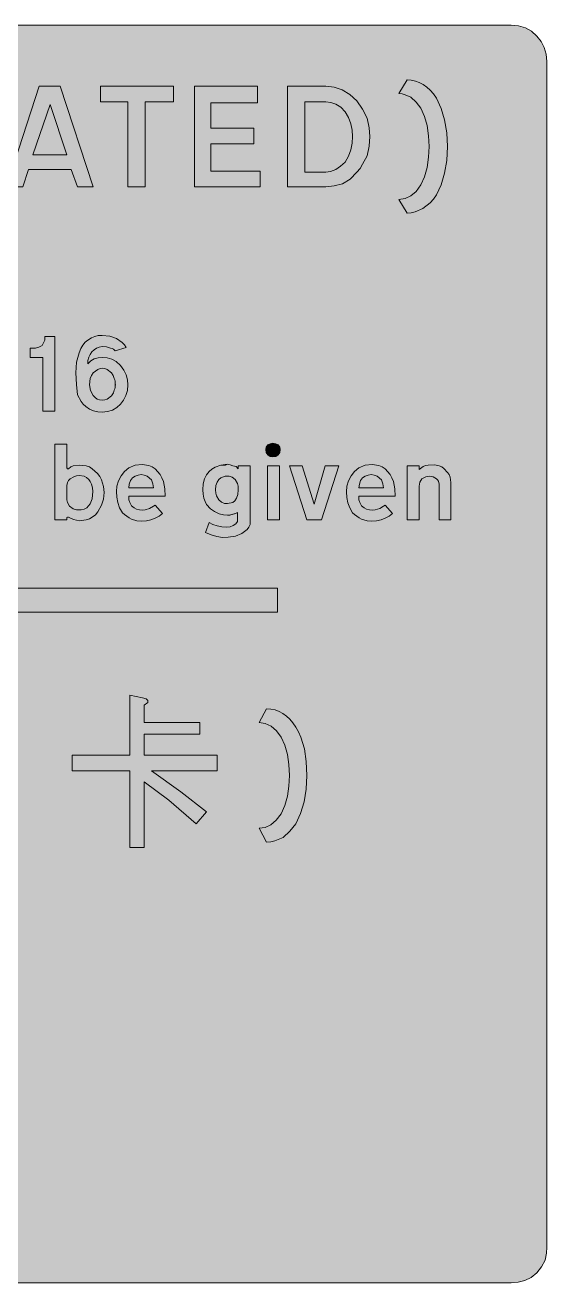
# Model space of a CAD drawing. Header units: metres. Extents: x 10 to 559, y 12 to 260.
# Drawn here: x 456.6 to 559.4, y 11.9 to 259.9 of the extents above; entities that cross this region are included whole.
import ezdxf

# ---------------------------------------------------------------- set-up
doc = ezdxf.new("R2010")
doc.units = ezdxf.units.M
for name, color, linetype, true_color in [('FILL_FIREBRICK_C36B00', 7, 'Continuous', 0xc36b00), ('FILL_WHITE_FFFFFF', 7, 'Continuous', 0xffffff), ('STROKE_WHITE_FFFFFF', 7, 'Continuous', 0xffffff)]:
    doc.layers.add(name, color=color, linetype=linetype, true_color=true_color)

msp = doc.modelspace()

# ---------------------------------------------------------------- hatches: boundary and pattern name
at = {"layer": 'FILL_FIREBRICK_C36B00', "true_color": 0xc36b00}
h = msp.add_hatch(color=7, dxfattribs=at)
h.dxf.hatch_style = 1
h.paths.add_polyline_path([(553.87, 259.79), (555.21, 259.38), (556.42, 258.71), (557.46, 257.76), (558.3, 256.72), (558.92, 255.51), (559.31, 254.17), (559.44, 252.72), (559.44, 18.9), (559.4, 17.71), (559.08, 16.38), (558.41, 15.05), (557.46, 13.86), (556.32, 12.94), (555.08, 12.33), (553.76, 11.99), (552.42, 11.88), (17.46, 11.88), (16.12, 11.99), (14.81, 12.33), (13.56, 12.94), (12.42, 13.86), (11.48, 15.03), (10.8, 16.31), (10.4, 17.63), (10.26, 18.9), (10.26, 252.72), (10.4, 254.07), (10.8, 255.42), (11.48, 256.66), (12.42, 257.76), (13.52, 258.71), (14.76, 259.38), (16.11, 259.79), (17.46, 259.92), (552.42, 259.92), (553.87, 259.79)])
at = {"layer": 'FILL_WHITE_FFFFFF', "true_color": 0xffffff}
h = msp.add_hatch(color=7, dxfattribs=at)
h.dxf.hatch_style = 1
h.paths.add_polyline_path([(536.12, 238.1), (535.82, 240.1), (535.31, 241.93), (534.6, 243.54), (533.68, 244.76), (532.62, 245.7), (531.52, 246.2), (530.92, 246.36), (530.28, 246.42), (531.9, 249.12), (532.71, 249.06), (533.51, 248.89), (534.29, 248.6), (535.05, 248.2), (535.77, 247.69), (536.46, 247.07), (537.09, 246.35), (537.66, 245.52), (538.61, 243.5), (539.28, 241.22), (539.69, 238.71), (539.82, 235.98), (539.69, 233.25), (539.28, 230.74), (538.61, 228.46), (537.66, 226.44), (537.09, 225.59), (536.45, 224.89), (534.96, 223.74), (533.5, 223.09), (532.71, 222.9), (531.9, 222.84), (530.28, 225.54), (531.49, 225.71), (532.64, 226.24), (533.7, 227.13), (534.6, 228.42), (535.31, 230.03), (535.82, 231.86), (536.12, 233.86), (536.22, 235.98), (536.12, 238.1)])
h = msp.add_hatch(color=7, dxfattribs=at)
h.dxf.hatch_style = 1
h.paths.add_polyline_path([(469.98, 228.06), (466.92, 228.06), (465.66, 231.48), (457.2, 231.48), (456.12, 228.06), (452.88, 228.06), (459.36, 247.86), (463.5, 247.86), (469.98, 228.06)])
h.paths.add_polyline_path([(458.1, 234.36), (464.76, 234.36), (461.52, 244.26), (458.1, 234.36)], flags=16)
h = msp.add_hatch(color=7, dxfattribs=at)
h.dxf.hatch_style = 1
h.paths.add_polyline_path([(485.82, 244.8), (480.24, 244.8), (480.24, 228.06), (476.82, 228.06), (476.82, 244.8), (471.42, 244.8), (471.42, 247.86), (485.82, 247.86), (485.82, 244.8)])
h = msp.add_hatch(color=7, dxfattribs=at)
h.dxf.hatch_style = 1
h.paths.add_polyline_path([(489.96, 247.86), (502.38, 247.86), (502.38, 244.62), (493.2, 244.62), (493.2, 239.58), (501.66, 239.58), (501.66, 236.52), (493.2, 236.52), (493.2, 231.12), (502.92, 231.12), (502.92, 228.06), (489.96, 228.06), (489.96, 247.86)])
h = msp.add_hatch(color=7, dxfattribs=at)
h.dxf.hatch_style = 1
h.paths.add_polyline_path([(519.07, 247.16), (520.59, 246.27), (522, 244.98), (523.12, 243.34), (523.98, 241.56), (524.38, 239.69), (524.52, 237.96), (524.38, 236.07), (523.98, 234.18), (523.12, 232.49), (522.61, 231.67), (522, 230.94), (520.63, 229.57), (519.12, 228.6), (517.5, 228.2), (515.88, 228.06), (508.32, 228.06), (508.32, 247.86), (515.88, 247.86), (517.49, 247.69), (519.07, 247.16)])
h.paths.add_polyline_path([(511.74, 230.94), (515.88, 230.94), (516.8, 231.08), (517.86, 231.48), (518.76, 232.13), (519.66, 232.92), (520.34, 234.06), (520.78, 235.31), (521.03, 236.62), (521.1, 237.96), (521.03, 239.2), (520.78, 240.46), (520.34, 241.68), (519.66, 242.82), (518.79, 243.74), (517.84, 244.35), (516.85, 244.69), (515.88, 244.8), (511.74, 244.8), (511.74, 230.94)], flags=16)
h = msp.add_hatch(color=7, dxfattribs=at)
h.dxf.hatch_style = 1
h.paths.add_polyline_path([(460.08, 183.78), (460.08, 194.4), (457.56, 194.4), (457.56, 196.2), (458.64, 196.2), (459.27, 196.4), (459.9, 196.74), (460.44, 197.82), (460.44, 198.54), (462.42, 198.54), (462.42, 183.78), (460.08, 183.78)])
h = msp.add_hatch(color=7, dxfattribs=at)
h.dxf.hatch_style = 1
h.paths.add_polyline_path([(470.02, 183.87), (469.25, 184.21), (468.54, 184.68), (468.03, 185.15), (467.59, 185.72), (466.92, 187.02), (466.67, 189.05), (466.56, 191.34), (466.72, 193.44), (467.19, 195.32), (467.53, 196.13), (467.93, 196.83), (468.39, 197.4), (468.9, 197.82), (469.62, 198.25), (470.34, 198.54), (470.99, 198.7), (471.78, 198.72), (473.25, 198.56), (474.59, 198.09), (475.7, 197.35), (476.13, 196.89), (476.46, 196.38), (474.3, 195.66), (473.98, 196), (473.74, 196.14), (473.4, 196.2), (472.59, 196.45), (471.78, 196.56), (471.19, 196.44), (470.65, 196.2), (470.16, 195.87), (469.73, 195.46), (469.38, 194.97), (469.12, 194.41), (468.96, 193.8), (468.9, 193.14), (469.5, 193.72), (470.2, 194.11), (470.98, 194.33), (471.78, 194.4), (472.72, 194.32), (473.65, 194.06), (474.54, 193.56), (475.38, 192.78), (476.06, 191.91), (476.5, 190.96), (476.75, 189.97), (476.82, 189), (476.72, 187.89), (476.44, 186.87), (475.98, 185.95), (475.38, 185.15), (474.64, 184.5), (473.78, 184.01), (472.82, 183.71), (471.78, 183.6), (470.87, 183.67), (470.02, 183.87)])
h.paths.add_polyline_path([(474.3, 189.36), (474.3, 189.72), (474.28, 189.99), (474.12, 190.26), (473.92, 190.8), (473.58, 191.34), (472.75, 191.99), (472.29, 192.18), (471.78, 192.24), (471.35, 192.18), (470.88, 191.99), (469.98, 191.34), (469.64, 190.8), (469.42, 190.24), (469.26, 189), (469.45, 187.84), (469.98, 186.86), (470.35, 186.48), (470.78, 186.19), (471.26, 186.01), (471.78, 185.94), (472.29, 186), (472.75, 186.19), (473.58, 186.84), (473.98, 187.38), (474.12, 187.92), (474.28, 188.19), (474.3, 188.46), (474.3, 188.82), (474.3, 189), (474.3, 189.18), (474.3, 189.36)], flags=16)
h = msp.add_hatch(color=7, dxfattribs=at)
h.dxf.hatch_style = 1
h.paths.add_polyline_path([(467.28, 173.16), (468.61, 173), (469.23, 172.78), (469.8, 172.44), (470.83, 171.5), (471.27, 170.92), (471.6, 170.28), (472, 168.95), (472.14, 167.76), (472, 166.43), (471.6, 165.24), (470.9, 163.94), (470.41, 163.37), (469.8, 162.9), (469.23, 162.56), (468.61, 162.34), (467.28, 162.18), (466.13, 162.41), (465.12, 162.9), (464.94, 162.9), (464.78, 162.81), (464.76, 162.72), (464.76, 162.36), (462.42, 162.36), (462.42, 177.3), (464.76, 177.3), (464.76, 172.62), (464.94, 172.44), (465.12, 172.44), (465.56, 172.78), (466.06, 173), (467.28, 173.16)])
h.paths.add_polyline_path([(468.72, 164.7), (469.39, 165.53), (469.8, 166.5), (469.91, 167.94), (469.83, 168.68), (469.62, 169.38), (469.42, 169.89), (469.1, 170.33), (468.68, 170.7), (468.18, 171), (467.19, 171.11), (466.71, 171.03), (466.2, 170.82), (465.43, 170.42), (465.14, 170.11), (464.94, 169.74), (464.78, 169.11), (464.76, 168.48), (464.76, 166.86), (464.76, 166.32), (464.94, 165.78), (465.34, 165.08), (466.02, 164.52), (466.69, 164.3), (467.64, 164.34), (468.18, 164.45), (468.72, 164.7)], flags=16)
h = msp.add_hatch(color=7, dxfattribs=at)
h.dxf.hatch_style = 1
h.paths.add_polyline_path([(506.76, 175.62), (506.43, 175.16), (505.97, 174.88), (505.44, 174.78), (504.91, 174.88), (504.45, 175.16), (504.12, 175.62), (504, 176.22), (504.12, 176.72), (504.45, 177.12), (504.91, 177.38), (505.44, 177.48), (505.97, 177.38), (506.43, 177.12), (506.76, 176.72), (506.88, 176.22), (506.76, 175.62)])
h = msp.add_hatch(color=7, dxfattribs=at)
h.dxf.hatch_style = 1
h.paths.add_polyline_path([(477.18, 165.78), (477.56, 165.11), (478.08, 164.7), (478.54, 164.47), (479.09, 164.32), (479.67, 164.27), (480.24, 164.34), (481.12, 164.57), (481.86, 165.06), (482.22, 165.24), (483.66, 163.62), (483.01, 163.1), (482.22, 162.72), (481.38, 162.38), (480.49, 162.18), (479.56, 162.11), (478.62, 162.18), (477.56, 162.5), (477.08, 162.74), (476.64, 163.08), (476.16, 163.38), (475.78, 163.76), (475.2, 164.7), (474.86, 165.78), (474.66, 166.86), (474.59, 167.94), (474.66, 169.02), (475, 170.06), (475.49, 171.02), (476.15, 171.88), (477, 172.62), (478.27, 173.12), (479.61, 173.27), (480.95, 173.05), (481.6, 172.79), (482.22, 172.44), (483.16, 171.32), (483.54, 170.67), (483.84, 169.92), (484.09, 168.48), (484.2, 167.04), (477, 167.04), (477, 166.97), (477, 166.86), (477, 166.79), (477, 166.68), (477, 166.32), (477.18, 165.78)])
h.paths.add_polyline_path([(481.75, 169.47), (481.5, 170.28), (480.6, 171), (480.03, 171.2), (479.43, 171.27), (478.83, 171.2), (478.26, 171), (477.74, 170.62), (477.36, 170.1), (477.11, 169.38), (477, 168.66), (481.86, 168.66), (481.75, 169.47)], flags=16)
h = msp.add_hatch(color=7, dxfattribs=at)
h.dxf.hatch_style = 1
h.paths.add_polyline_path([(500.94, 161.46), (500.68, 160.94), (500.32, 160.46), (499.32, 159.66), (498.05, 159.13), (496.62, 158.94), (495.51, 158.9), (494.37, 159.05), (493.23, 159.37), (492.12, 159.84), (492.84, 161.82), (493.58, 161.45), (494.41, 161.17), (495.32, 160.98), (496.26, 160.92), (497, 161.01), (497.61, 161.26), (498.08, 161.6), (498.42, 162), (498.42, 162.36), (498.42, 162.54), (498.42, 163.8), (498.19, 163.69), (498.06, 163.62), (496.8, 163.26), (496.44, 163.26), (495.65, 163.35), (494.85, 163.56), (493.92, 163.98), (493.1, 164.53), (492.34, 165.4), (492.04, 165.97), (491.79, 166.64), (491.64, 167.41), (491.58, 168.3), (491.68, 169.48), (491.94, 170.45), (492.34, 171.25), (492.84, 171.88), (493.41, 172.37), (494.01, 172.73), (495.18, 173.16), (496.44, 173.34), (496.98, 173.23), (497.52, 172.98), (498.19, 172.85), (498.6, 172.44), (498.6, 172.98), (500.94, 172.98), (500.94, 161.46)])
h.paths.add_polyline_path([(495.18, 170.64), (494.78, 170.3), (494.44, 169.81), (494.19, 169.15), (494.1, 168.3), (494.15, 167.62), (494.28, 167.07), (494.73, 166.28), (495.31, 165.82), (495.9, 165.6), (496.44, 165.6), (497.52, 165.78), (497.92, 166.12), (498.26, 166.64), (498.51, 167.35), (498.6, 168.3), (498.55, 168.98), (498.42, 169.53), (497.97, 170.33), (497.38, 170.78), (496.8, 171), (496.44, 171), (496.01, 170.96), (495.18, 170.64)], flags=16)
h = msp.add_hatch(color=7, dxfattribs=at)
h.dxf.hatch_style = 1
h.paths.add_polyline_path([(500.94, 161.46), (500.68, 160.94), (500.32, 160.46), (499.32, 159.66), (498.05, 159.13), (496.62, 158.94), (495.51, 158.9), (494.37, 159.05), (493.23, 159.37), (492.12, 159.84), (492.84, 161.82), (493.58, 161.45), (494.41, 161.17), (495.32, 160.98), (496.26, 160.92), (497, 161.01), (497.61, 161.26), (498.08, 161.6), (498.42, 162), (498.42, 162.36), (498.42, 162.54), (498.42, 163.8), (498.19, 163.69), (498.06, 163.62), (496.91, 163.31), (496.44, 163.26), (495.65, 163.35), (494.85, 163.56), (493.92, 163.98), (493.1, 164.53), (492.34, 165.4), (492.04, 165.97), (491.79, 166.64), (491.64, 167.41), (491.58, 168.3), (491.68, 169.48), (491.94, 170.45), (492.34, 171.25), (492.84, 171.88), (493.41, 172.37), (494.01, 172.73), (495.18, 173.16), (496.08, 173.16), (496.44, 173.34), (496.98, 173.23), (497.52, 172.98), (498.19, 172.85), (498.6, 172.44), (498.6, 172.98), (500.94, 172.98), (500.94, 161.46)])
h.paths.add_polyline_path([(495.18, 170.64), (494.78, 170.3), (494.44, 169.81), (494.19, 169.15), (494.1, 168.3), (494.15, 167.62), (494.28, 167.07), (494.73, 166.28), (495.31, 165.82), (495.9, 165.6), (496.44, 165.6), (497.52, 165.78), (497.92, 166.12), (498.26, 166.64), (498.51, 167.35), (498.6, 168.3), (498.55, 168.98), (498.42, 169.53), (497.97, 170.33), (497.38, 170.78), (496.8, 171), (496.44, 171), (496.01, 170.96), (495.18, 170.64)], flags=16)
h = msp.add_hatch(color=7, dxfattribs=at)
h.dxf.hatch_style = 1
h.paths.add_polyline_path([(506.7, 172.98), (506.7, 162.36), (504.36, 162.36), (504.36, 172.98), (506.7, 172.98)])
h = msp.add_hatch(color=7, dxfattribs=at)
h.dxf.hatch_style = 1
h.paths.add_polyline_path([(518.4, 172.98), (514.98, 162.36), (512.1, 162.36), (508.68, 172.98), (511.2, 172.98), (513.54, 165.42), (515.7, 172.98), (518.4, 172.98)])
h = msp.add_hatch(color=7, dxfattribs=at)
h.dxf.hatch_style = 1
h.paths.add_polyline_path([(522.36, 166.32), (522.54, 165.78), (522.92, 165.11), (523.44, 164.7), (523.9, 164.47), (524.45, 164.32), (525.03, 164.27), (525.6, 164.34), (526.48, 164.57), (527.22, 165.06), (527.58, 165.24), (529.02, 163.62), (528.37, 163.1), (527.58, 162.72), (526.74, 162.38), (525.85, 162.18), (524.92, 162.11), (523.98, 162.18), (522.92, 162.5), (522.44, 162.74), (522, 163.08), (521.52, 163.38), (521.14, 163.76), (520.56, 164.7), (520.22, 165.7), (520.02, 166.79), (519.95, 167.91), (520.02, 169.02), (520.36, 170.06), (520.85, 171.02), (521.51, 171.88), (522.36, 172.62), (523.63, 173.12), (524.97, 173.27), (526.31, 173.05), (526.96, 172.79), (527.58, 172.44), (528.52, 171.32), (528.9, 170.67), (529.2, 169.92), (529.45, 168.48), (529.56, 167.04), (522.36, 167.04), (522.36, 166.97), (522.36, 166.86), (522.36, 166.68), (522.36, 166.32)])
h.paths.add_polyline_path([(527.11, 169.47), (526.86, 170.28), (525.96, 171), (525.39, 171.2), (524.79, 171.27), (524.19, 171.2), (523.62, 171), (523.1, 170.62), (522.72, 170.1), (522.47, 169.38), (522.36, 168.66), (527.22, 168.66), (527.11, 169.47)], flags=16)
h = msp.add_hatch(color=7, dxfattribs=at)
h.dxf.hatch_style = 1
h.paths.add_polyline_path([(535.59, 170.87), (534.78, 170.46), (534.38, 169.81), (534.24, 169.02), (534.24, 162.36), (531.9, 162.36), (531.9, 172.98), (534.24, 172.98), (534.24, 172.26), (535.07, 172.91), (535.53, 173.1), (536.04, 173.16), (537.26, 173.21), (538.2, 172.98), (538.71, 172.78), (539.15, 172.49), (539.82, 171.72), (540.16, 171.28), (540.38, 170.8), (540.54, 169.74), (540.54, 162.36), (538.2, 162.36), (538.2, 169.38), (538.07, 169.99), (537.9, 170.27), (537.66, 170.46), (537.03, 170.87), (536.4, 171), (535.59, 170.87)])
h = msp.add_hatch(color=7, dxfattribs=at)
h.dxf.hatch_style = 1
h.paths.add_polyline_path([(77.58, 139.32), (70.56, 139.32), (63.54, 146.52), (70.56, 153.54), (77.58, 153.54), (72.9, 148.86), (506.34, 148.86), (506.34, 144.18), (72.9, 144.18), (77.58, 139.32)])
h = msp.add_hatch(color=7, dxfattribs=at)
h.dxf.hatch_style = 1
h.paths.add_polyline_path([(477.18, 97.74), (477.18, 112.86), (465.84, 112.86), (465.84, 115.92), (477.18, 115.92), (477.18, 127.8), (479.7, 127.26), (480.42, 127.08), (480.78, 126.72), (480.78, 126.36), (480.06, 125.82), (480.06, 122.4), (491.04, 122.4), (491.04, 120.06), (480.06, 120.06), (480.06, 115.92), (494.46, 115.92), (494.46, 112.86), (481.5, 112.86), (487.26, 108.72), (492.3, 104.76), (490.32, 102.42), (484.92, 107.1), (480.06, 110.7), (480.06, 97.74), (477.18, 97.74)])
h = msp.add_hatch(color=7, dxfattribs=at)
h.dxf.hatch_style = 1
h.paths.add_polyline_path([(508.58, 114.08), (508.27, 116.08), (507.77, 117.91), (507.06, 119.52), (506.14, 120.74), (505.08, 121.68), (503.91, 122.18), (502.74, 122.4), (504.18, 125.1), (505.04, 125.04), (505.86, 124.87), (506.65, 124.58), (507.4, 124.18), (508.1, 123.67), (508.76, 123.05), (509.38, 122.33), (509.94, 121.5), (510.5, 120.52), (510.96, 119.48), (511.63, 117.2), (511.99, 114.69), (512.1, 111.96), (511.96, 109.23), (511.56, 106.72), (510.88, 104.44), (509.94, 102.42), (508.75, 100.94), (507.42, 99.72), (505.8, 99.07), (504.99, 98.88), (504.18, 98.82), (502.74, 101.52), (503.92, 101.69), (505.03, 102.22), (506.08, 103.11), (507.06, 104.4), (507.77, 106.01), (508.27, 107.84), (508.58, 109.84), (508.68, 111.96), (508.58, 114.08)])

# ---------------------------------------------------------------- linework, layer by layer
at = {"layer": 'FILL_FIREBRICK_C36B00', "lineweight": 0, "true_color": 0xc36b00}
msp.add_lwpolyline([(17.46, 259.92), (552.42, 259.92), (553.87, 259.79), (555.21, 259.38), (556.42, 258.71), (557.46, 257.76), (558.3, 256.72), (558.92, 255.51), (559.31, 254.17), (559.44, 252.72), (559.44, 18.9), (559.4, 17.71), (559.08, 16.38), (558.41, 15.05), (557.46, 13.86), (556.32, 12.94), (555.08, 12.33), (553.76, 11.99), (552.42, 11.88), (17.46, 11.88)], dxfattribs=at)
at = {"layer": 'FILL_WHITE_FFFFFF', "lineweight": 0, "true_color": 0xffffff}
for points in [[(536.12, 238.1), (535.82, 240.1), (535.31, 241.93), (534.6, 243.54), (533.68, 244.76), (532.62, 245.7), (531.52, 246.2), (530.92, 246.36), (530.28, 246.42), (531.9, 249.12), (532.71, 249.06), (533.51, 248.89), (534.29, 248.6), (535.05, 248.2), (535.77, 247.69), (536.46, 247.07), (537.09, 246.35), (537.66, 245.52), (538.61, 243.5), (539.28, 241.22), (539.69, 238.71), (539.82, 235.98), (539.69, 233.25), (539.28, 230.74), (538.61, 228.46), (537.66, 226.44), (537.09, 225.59), (536.45, 224.89), (534.96, 223.74), (533.5, 223.09), (532.71, 222.9), (531.9, 222.84), (530.28, 225.54), (531.49, 225.71), (532.64, 226.24), (533.7, 227.13), (534.6, 228.42), (535.31, 230.03), (535.82, 231.86), (536.12, 233.86), (536.22, 235.98)], [(469.98, 228.06), (466.92, 228.06), (465.66, 231.48), (457.2, 231.48), (456.12, 228.06), (452.88, 228.06), (459.36, 247.86), (463.5, 247.86)], [(485.82, 244.8), (480.24, 244.8), (480.24, 228.06), (476.82, 228.06), (476.82, 244.8), (471.42, 244.8), (471.42, 247.86), (485.82, 247.86)], [(489.96, 247.86), (502.38, 247.86), (502.38, 244.62), (493.2, 244.62), (493.2, 239.58), (501.66, 239.58), (501.66, 236.52), (493.2, 236.52), (493.2, 231.12), (502.92, 231.12), (502.92, 228.06), (489.96, 228.06)], [(519.07, 247.16), (520.59, 246.27), (522, 244.98), (523.12, 243.34), (523.98, 241.56), (524.38, 239.69), (524.52, 237.96), (524.38, 236.07), (523.98, 234.18), (523.12, 232.49), (522.61, 231.67), (522, 230.94), (520.63, 229.57), (519.12, 228.6), (517.5, 228.2), (515.88, 228.06), (508.32, 228.06), (508.32, 247.86), (515.88, 247.86), (517.49, 247.69)], [(458.1, 234.36), (464.76, 234.36), (461.52, 244.26)], [(511.74, 230.94), (515.88, 230.94), (516.8, 231.08), (517.86, 231.48), (518.76, 232.13), (519.66, 232.92), (520.34, 234.06), (520.78, 235.31), (521.03, 236.62), (521.1, 237.96), (521.03, 239.2), (520.78, 240.46), (520.34, 241.68), (519.66, 242.82), (518.79, 243.74), (517.84, 244.35), (516.85, 244.69), (515.88, 244.8), (511.74, 244.8)], [(460.08, 183.78), (460.08, 194.4), (457.56, 194.4), (457.56, 196.2), (458.64, 196.2), (459.27, 196.4), (459.9, 196.74), (460.44, 197.82), (460.44, 198.54), (462.42, 198.54), (462.42, 183.78)], [(470.02, 183.87), (469.25, 184.21), (468.54, 184.68), (468.03, 185.15), (467.59, 185.72), (466.92, 187.02), (466.67, 189.05), (466.56, 191.34), (466.72, 193.44), (467.19, 195.32), (467.53, 196.13), (467.93, 196.83), (468.39, 197.4), (468.9, 197.82), (469.62, 198.25), (470.34, 198.54), (470.99, 198.7), (471.78, 198.72), (473.25, 198.56), (474.59, 198.09), (475.7, 197.35), (476.13, 196.89), (476.46, 196.38), (474.3, 195.66), (473.98, 196), (473.74, 196.14), (473.4, 196.2), (472.59, 196.45), (471.78, 196.56), (471.19, 196.44), (470.65, 196.2), (470.16, 195.87), (469.73, 195.46), (469.38, 194.97), (469.12, 194.41), (468.96, 193.8), (468.9, 193.14), (469.5, 193.72), (470.2, 194.11), (470.98, 194.33), (471.78, 194.4), (472.72, 194.32), (473.65, 194.06), (474.54, 193.56), (475.38, 192.78), (476.06, 191.91), (476.5, 190.96), (476.75, 189.97), (476.82, 189), (476.72, 187.89), (476.44, 186.87), (475.98, 185.95), (475.38, 185.15), (474.64, 184.5), (473.78, 184.01), (472.82, 183.71), (471.78, 183.6), (470.87, 183.67)], [(474.3, 189.36), (474.3, 189.72), (474.28, 189.99), (474.12, 190.26), (473.92, 190.8), (473.58, 191.34), (472.75, 191.99), (472.29, 192.18), (471.78, 192.24), (471.35, 192.18), (470.88, 191.99), (469.98, 191.34), (469.64, 190.8), (469.42, 190.24), (469.26, 189), (469.45, 187.84), (469.98, 186.86), (470.35, 186.48), (470.78, 186.19), (471.26, 186.01), (471.78, 185.94), (472.29, 186), (472.75, 186.19), (473.58, 186.84), (473.98, 187.38), (474.12, 187.92), (474.28, 188.19), (474.3, 188.46), (474.3, 188.82), (474.3, 189), (474.3, 189.18)], [(467.28, 173.16), (468.61, 173), (469.23, 172.78), (469.8, 172.44), (470.83, 171.5), (471.27, 170.92), (471.6, 170.28), (472, 168.95), (472.14, 167.76), (472, 166.43), (471.6, 165.24), (470.9, 163.94), (470.41, 163.37), (469.8, 162.9), (469.23, 162.56), (468.61, 162.34), (467.28, 162.18), (466.13, 162.41), (465.12, 162.9), (464.94, 162.9), (464.78, 162.81), (464.76, 162.72), (464.76, 162.36), (462.42, 162.36), (462.42, 177.3), (464.76, 177.3), (464.76, 172.62), (464.94, 172.44), (465.12, 172.44), (465.56, 172.78), (466.06, 173)], [(506.76, 175.62), (506.43, 175.16), (505.97, 174.88), (505.44, 174.78), (504.91, 174.88), (504.45, 175.16), (504.12, 175.62), (504, 176.22), (504.12, 176.72), (504.45, 177.12), (504.91, 177.38), (505.44, 177.48), (505.97, 177.38), (506.43, 177.12), (506.76, 176.72), (506.88, 176.22)], [(477.18, 165.78), (477.56, 165.11), (478.08, 164.7), (478.54, 164.47), (479.09, 164.32), (479.67, 164.27), (480.24, 164.34), (481.12, 164.57), (481.86, 165.06), (482.22, 165.24), (483.66, 163.62), (483.01, 163.1), (482.22, 162.72), (481.38, 162.38), (480.49, 162.18), (479.56, 162.11), (478.62, 162.18), (477.56, 162.5), (477.08, 162.74), (476.64, 163.08), (476.16, 163.38), (475.78, 163.76), (475.2, 164.7), (474.86, 165.78), (474.66, 166.86), (474.59, 167.94), (474.66, 169.02), (475, 170.06), (475.49, 171.02), (476.15, 171.88), (477, 172.62), (478.27, 173.12), (479.61, 173.27), (480.95, 173.05), (481.6, 172.79), (482.22, 172.44), (483.16, 171.32), (483.54, 170.67), (483.84, 169.92), (484.09, 168.48), (484.2, 167.04), (477, 167.04), (477, 166.97), (477, 166.86), (477, 166.79), (477, 166.68), (477, 166.32)], [(481.75, 169.47), (481.5, 170.28), (480.6, 171), (480.03, 171.2), (479.43, 171.27), (478.83, 171.2), (478.26, 171), (477.74, 170.62), (477.36, 170.1), (477.11, 169.38), (477, 168.66), (481.86, 168.66)], [(500.94, 161.46), (500.68, 160.94), (500.32, 160.46), (499.32, 159.66), (498.05, 159.13), (496.62, 158.94), (495.51, 158.9), (494.37, 159.05), (493.23, 159.37), (492.12, 159.84), (492.84, 161.82), (493.58, 161.45), (494.41, 161.17), (495.32, 160.98), (496.26, 160.92), (497, 161.01), (497.61, 161.26), (498.08, 161.6), (498.42, 162), (498.42, 162.36), (498.42, 162.54), (498.42, 163.8), (498.19, 163.69), (498.06, 163.62), (496.8, 163.26), (496.44, 163.26), (495.65, 163.35), (494.85, 163.56), (493.92, 163.98), (493.1, 164.53), (492.34, 165.4), (492.04, 165.97), (491.79, 166.64), (491.64, 167.41), (491.58, 168.3), (491.68, 169.48), (491.94, 170.45), (492.34, 171.25), (492.84, 171.88), (493.41, 172.37), (494.01, 172.73), (495.18, 173.16), (496.44, 173.34), (496.98, 173.23), (497.52, 172.98), (498.19, 172.85), (498.6, 172.44), (498.6, 172.98), (500.94, 172.98)], [(500.94, 161.46), (500.68, 160.94), (500.32, 160.46), (499.32, 159.66), (498.05, 159.13), (496.62, 158.94), (495.51, 158.9), (494.37, 159.05), (493.23, 159.37), (492.12, 159.84), (492.84, 161.82), (493.58, 161.45), (494.41, 161.17), (495.32, 160.98), (496.26, 160.92), (497, 161.01), (497.61, 161.26), (498.08, 161.6), (498.42, 162), (498.42, 162.36), (498.42, 162.54), (498.42, 163.8), (498.19, 163.69), (498.06, 163.62), (496.91, 163.31), (496.44, 163.26), (495.65, 163.35), (494.85, 163.56), (493.92, 163.98), (493.1, 164.53), (492.34, 165.4), (492.04, 165.97), (491.79, 166.64), (491.64, 167.41), (491.58, 168.3), (491.68, 169.48), (491.94, 170.45), (492.34, 171.25), (492.84, 171.88), (493.41, 172.37), (494.01, 172.73), (495.18, 173.16), (496.08, 173.16), (496.44, 173.34), (496.98, 173.23), (497.52, 172.98), (498.19, 172.85), (498.6, 172.44), (498.6, 172.98), (500.94, 172.98)], [(506.7, 172.98), (506.7, 162.36), (504.36, 162.36), (504.36, 172.98)], [(518.4, 172.98), (514.98, 162.36), (512.1, 162.36), (508.68, 172.98), (511.2, 172.98), (513.54, 165.42), (515.7, 172.98)], [(522.36, 166.32), (522.54, 165.78), (522.92, 165.11), (523.44, 164.7), (523.9, 164.47), (524.45, 164.32), (525.03, 164.27), (525.6, 164.34), (526.48, 164.57), (527.22, 165.06), (527.58, 165.24), (529.02, 163.62), (528.37, 163.1), (527.58, 162.72), (526.74, 162.38), (525.85, 162.18), (524.92, 162.11), (523.98, 162.18), (522.92, 162.5), (522.44, 162.74), (522, 163.08), (521.52, 163.38), (521.14, 163.76), (520.56, 164.7), (520.22, 165.7), (520.02, 166.79), (519.95, 167.91), (520.02, 169.02), (520.36, 170.06), (520.85, 171.02), (521.51, 171.88), (522.36, 172.62), (523.63, 173.12), (524.97, 173.27), (526.31, 173.05), (526.96, 172.79), (527.58, 172.44), (528.52, 171.32), (528.9, 170.67), (529.2, 169.92), (529.45, 168.48), (529.56, 167.04), (522.36, 167.04), (522.36, 166.97), (522.36, 166.86), (522.36, 166.68)], [(527.11, 169.47), (526.86, 170.28), (525.96, 171), (525.39, 171.2), (524.79, 171.27), (524.19, 171.2), (523.62, 171), (523.1, 170.62), (522.72, 170.1), (522.47, 169.38), (522.36, 168.66), (527.22, 168.66)], [(535.59, 170.87), (534.78, 170.46), (534.38, 169.81), (534.24, 169.02), (534.24, 162.36), (531.9, 162.36), (531.9, 172.98), (534.24, 172.98), (534.24, 172.26), (535.07, 172.91), (535.53, 173.1), (536.04, 173.16), (537.26, 173.21), (538.2, 172.98), (538.71, 172.78), (539.15, 172.49), (539.82, 171.72), (540.16, 171.28), (540.38, 170.8), (540.54, 169.74), (540.54, 162.36), (538.2, 162.36), (538.2, 169.38), (538.07, 169.99), (537.9, 170.27), (537.66, 170.46), (537.03, 170.87), (536.4, 171)], [(468.72, 164.7), (469.39, 165.53), (469.8, 166.5), (469.91, 167.94), (469.83, 168.68), (469.62, 169.38), (469.42, 169.89), (469.1, 170.33), (468.68, 170.7), (468.18, 171), (467.19, 171.11), (466.71, 171.03), (466.2, 170.82), (465.43, 170.42), (465.14, 170.11), (464.94, 169.74), (464.78, 169.11), (464.76, 168.48), (464.76, 166.86), (464.76, 166.32), (464.94, 165.78), (465.34, 165.08), (466.02, 164.52), (466.69, 164.3), (467.64, 164.34), (468.18, 164.45)], [(495.18, 170.64), (494.78, 170.3), (494.44, 169.81), (494.19, 169.15), (494.1, 168.3), (494.15, 167.62), (494.28, 167.07), (494.73, 166.28), (495.31, 165.82), (495.9, 165.6), (496.44, 165.6), (497.52, 165.78), (497.92, 166.12), (498.26, 166.64), (498.51, 167.35), (498.6, 168.3), (498.55, 168.98), (498.42, 169.53), (497.97, 170.33), (497.38, 170.78), (496.8, 171), (496.44, 171), (496.01, 170.96)], [(495.18, 170.64), (494.78, 170.3), (494.44, 169.81), (494.19, 169.15), (494.1, 168.3), (494.15, 167.62), (494.28, 167.07), (494.73, 166.28), (495.31, 165.82), (495.9, 165.6), (496.44, 165.6), (497.52, 165.78), (497.92, 166.12), (498.26, 166.64), (498.51, 167.35), (498.6, 168.3), (498.55, 168.98), (498.42, 169.53), (497.97, 170.33), (497.38, 170.78), (496.8, 171), (496.44, 171), (496.01, 170.96)], [(77.58, 139.32), (70.56, 139.32), (63.54, 146.52), (70.56, 153.54), (77.58, 153.54), (72.9, 148.86), (506.34, 148.86), (506.34, 144.18), (72.9, 144.18)], [(477.18, 97.74), (477.18, 112.86), (465.84, 112.86), (465.84, 115.92), (477.18, 115.92), (477.18, 127.8), (479.7, 127.26), (480.42, 127.08), (480.78, 126.72), (480.78, 126.36), (480.06, 125.82), (480.06, 122.4), (491.04, 122.4), (491.04, 120.06), (480.06, 120.06), (480.06, 115.92), (494.46, 115.92), (494.46, 112.86), (481.5, 112.86), (487.26, 108.72), (492.3, 104.76), (490.32, 102.42), (484.92, 107.1), (480.06, 110.7), (480.06, 97.74)], [(508.58, 114.08), (508.27, 116.08), (507.77, 117.91), (507.06, 119.52), (506.14, 120.74), (505.08, 121.68), (503.91, 122.18), (502.74, 122.4), (504.18, 125.1), (505.04, 125.04), (505.86, 124.87), (506.65, 124.58), (507.4, 124.18), (508.1, 123.67), (508.76, 123.05), (509.38, 122.33), (509.94, 121.5), (510.5, 120.52), (510.96, 119.48), (511.63, 117.2), (511.99, 114.69), (512.1, 111.96), (511.96, 109.23), (511.56, 106.72), (510.88, 104.44), (509.94, 102.42), (508.75, 100.94), (507.42, 99.72), (505.8, 99.07), (504.99, 98.88), (504.18, 98.82), (502.74, 101.52), (503.92, 101.69), (505.03, 102.22), (506.08, 103.11), (507.06, 104.4), (507.77, 106.01), (508.27, 107.84), (508.58, 109.84), (508.68, 111.96)]]:
    msp.add_lwpolyline(points, close=True, dxfattribs=at)
at = {"layer": 'STROKE_WHITE_FFFFFF', "lineweight": 0, "true_color": 0xffffff}
msp.add_lwpolyline([(474.3, 189), (474.48, 189)], dxfattribs=at)
msp.add_lwpolyline([(474.3, 189), (474.48, 189)], dxfattribs=at)
msp.add_lwpolyline([(474.3, 189), (474.48, 189)], dxfattribs=at)
msp.add_lwpolyline([(474.3, 189), (474.48, 189)], dxfattribs=at)
msp.add_lwpolyline([(474.3, 189), (474.48, 189)], dxfattribs=at)
msp.add_lwpolyline([(474.3, 189), (474.48, 189)], dxfattribs=at)
msp.add_lwpolyline([(474.3, 189), (474.48, 189)], dxfattribs=at)
msp.add_lwpolyline([(474.3, 189), (474.48, 189)], dxfattribs=at)

doc.saveas('drawing.dxf')
